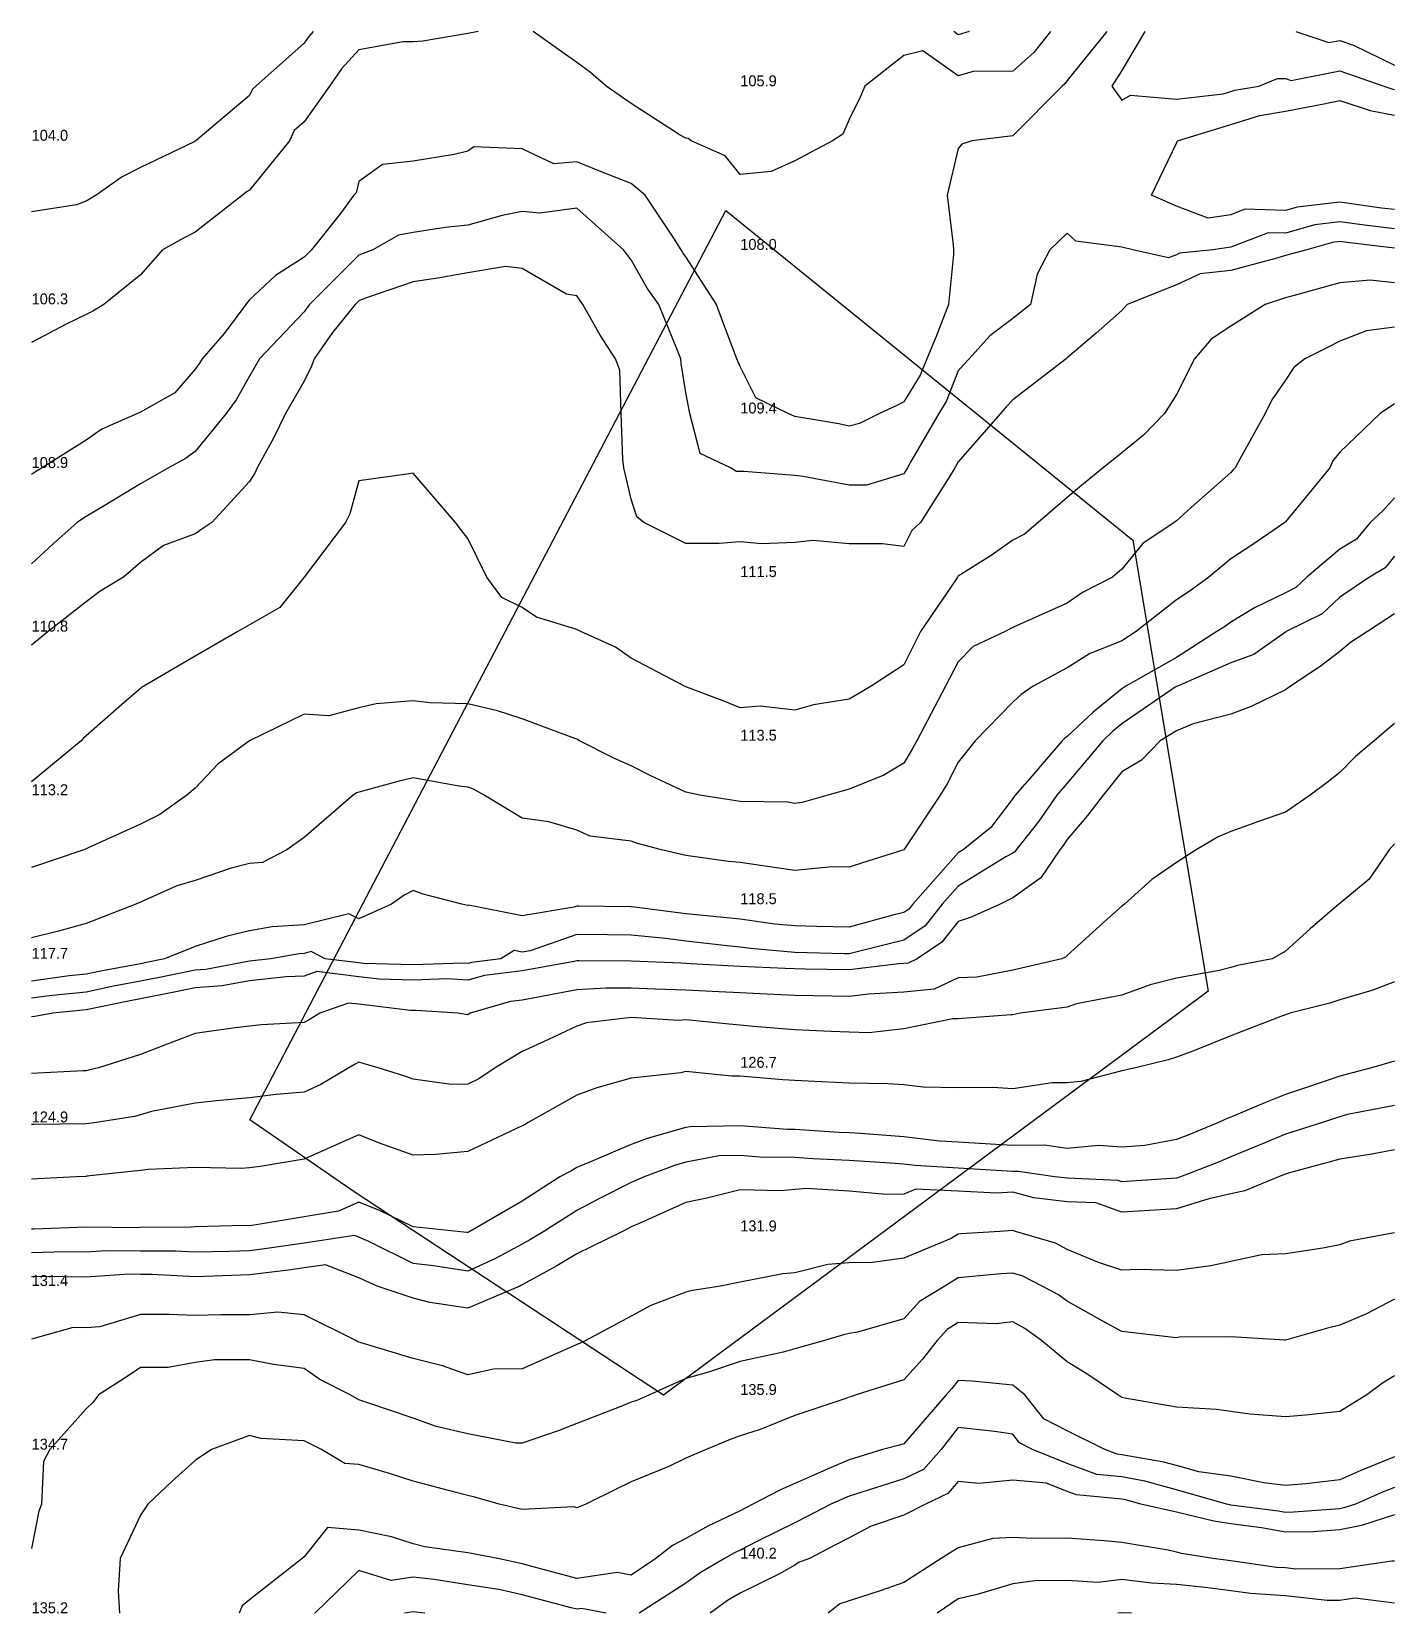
# Model space of a CAD drawing. Extents: x 0 to 125, y 0 to 145.
import ezdxf

# ---------------------------------------------------------------- set-up
doc = ezdxf.new("R2010")
doc.units = 0
for name, color, linetype in [('CONTOURS_MAJEURES', 3, 'CONTINUOUS'), ('CONTOURS_MINEURES', 8, 'CONTINUOUS'), ('PARCELLE', 4, 'CONTINUOUS'), ('POINTS_COTES', 7, 'CONTINUOUS')]:
    doc.layers.add(name, color=color, linetype=linetype)

msp = doc.modelspace()

# ---------------------------------------------------------------- linework, layer by layer
at = {"layer": 'CONTOURS_MAJEURES'}
for points in [[(102.099, 145.003), (100.001, 141.437), (99.078, 139.996), (100.001, 138.713), (100.806, 139.191), (105.001, 138.804), (109.305, 139.3), (110.001, 139.511), (110.37, 139.627), (112.582, 139.996), (114.28, 140.718), (115.001, 140.691), (115.522, 140.517), (120.002, 141.414), (124.049, 139.996), (124.763, 139.757), (125.002, 139.711)], [(125.002, 126.913), (122.248, 127.246), (120.002, 127.562), (117.711, 127.289), (115.001, 126.512), (113.435, 126.564), (110.001, 125.234), (108.334, 124.995), (105.303, 124.694), (105.001, 124.551), (104.267, 124.262), (101.001, 124.995), (100.001, 125.249), (95.787, 125.783), (95.001, 126.519), (93.41, 124.995), (92.239, 122.758), (91.637, 119.999), (90, 118.714), (87.904, 117.098), (86, 115.002), (85.504, 114.498), (85, 113.899), (83.9, 111.097), (83.217, 109.995), (80.741, 105.739), (80.348, 104.999), (80, 104.451), (76.579, 103.421), (75, 103.421), (70.779, 104.22), (70, 104.293), (65.32, 104.678), (65, 104.666), (64.666, 104.666), (64.107, 104.999), (61.321, 106.32), (60.362, 109.995), (59.999, 111.921), (59.569, 114.572), (59.56, 115.002), (59.245, 115.757), (57.527, 119.999), (56.47, 121.468), (54.999, 124.087), (54.305, 124.995), (49.999, 128.828), (46.629, 128.37), (44.999, 128.501), (43.147, 128.148), (39.999, 127.255), (37.942, 127.055), (34.998, 126.586), (33.66, 126.336), (31.303, 124.995), (29.998, 124.496), (25.498, 119.999), (25.276, 119.721), (24.998, 119.325), (20.902, 115.002), (19.998, 113.426), (18.756, 111.238), (17.847, 109.995), (14.998, 106.498), (14.115, 105.88), (12.556, 104.999), (9.997, 103.533), (6.331, 101.335), (4.997, 100.535), (4.652, 100.347), (4.181, 100.002), (1.968, 98.028), (-0.003, 96.2)], [(125.002, 96.916), (124.142, 95.855), (122.71, 94.995), (120.002, 93.156), (118.383, 91.616), (115.075, 89.998), (115.033, 89.967), (115.001, 89.946), (112.118, 87.883), (110.001, 87.125), (105.097, 85.002), (105.001, 84.961), (104.899, 84.9), (100.001, 81.535), (99.15, 80.847), (98.249, 79.994), (95.001, 76.094), (94.046, 74.998), (92.377, 72.623), (90.32, 70.002), (90.192, 69.81), (90, 69.674), (89.355, 69.357), (85, 66.661), (83.533, 65.005), (81.97, 63.033), (80, 61.701), (75.608, 60.607), (75, 60.44), (74.548, 60.451), (70, 60.584), (65.941, 60.941), (65, 61.071), (63.813, 61.186), (59.999, 61.625), (58.142, 61.858), (54.999, 62.151), (52.815, 62.185), (49.999, 62.215), (45.719, 60.719), (44.999, 60.599), (44.249, 60.749), (43.042, 59.998), (40.334, 59.663), (39.999, 59.566), (39.594, 59.593), (34.998, 59.44), (30.429, 59.567), (29.998, 59.618), (26.937, 59.998), (25.653, 60.654), (24.998, 60.496), (24.53, 60.466), (21.933, 59.998), (19.998, 59.781), (15.97, 59.026), (14.998, 58.96), (11.718, 58.279), (9.997, 57.941), (7.518, 57.479), (4.997, 56.951), (1.603, 56.606), (-0.003, 56.384)], [(125.002, 46.545), (120.709, 45.706), (120.002, 45.517), (119.615, 45.385), (118.411, 44.998), (115.001, 43.903), (113.126, 43.124), (110.001, 41.825), (108.712, 41.289), (105.371, 40.001), (105.001, 39.889), (100.422, 39.58), (100.001, 39.557), (99.672, 39.672), (95.001, 39.872), (93.847, 40.001), (90.486, 40.486), (90, 40.482), (89.49, 40.511), (85, 40.81), (81.036, 41.036), (80, 41.162), (78.75, 41.25), (75, 41.497), (71.666, 41.667), (70, 41.769), (66.818, 41.818), (65, 41.956), (63.074, 41.925), (59.999, 41.338), (58.955, 41.045), (56.181, 40.001), (54.999, 39.473), (52.026, 37.976), (49.999, 36.93), (46.986, 35.005), (45.748, 34.255), (44.999, 33.846), (42.499, 32.501), (39.999, 31.347), (36.858, 31.86), (34.998, 32.061), (30.932, 34.07), (29.998, 34.482), (29.624, 34.63), (24.998, 33.935), (21.579, 33.421), (19.998, 33.232), (18.163, 33.167), (14.998, 33.096), (13.189, 33.193), (9.997, 33.18), (6.792, 33.207), (4.997, 33.084), (3.114, 33.118), (-0.003, 33.023)], [(125.002, 11.536), (123.91, 11.091), (121.43, 10.001), (120.358, 9.645), (120.002, 9.575), (115.757, 9.246), (115.001, 9.237), (114.357, 9.357), (110.001, 9.914), (109.927, 9.926), (109.611, 10.001), (105.001, 11.311), (102.119, 12.117), (100.001, 12.489), (97.706, 12.704), (95.001, 13.735), (91.819, 14.997), (90.62, 15.617), (90, 16.399), (88.334, 16.666), (85, 17.021), (83.417, 14.997), (81.814, 13.184), (80, 12.319), (76.058, 11.057), (75, 10.733), (73.308, 10.001), (71.125, 8.876), (70, 8.282), (66.64, 6.644), (65, 5.764), (64.482, 5.521), (63.561, 5.004), (61.313, 3.689), (59.999, 2.74), (55.742, -0.003)], [(52.707, -0.003), (50.427, 0.425), (49.999, 0.364), (49.499, 0.497), (44.999, 1.694), (42.84, 2.158), (39.999, 2.592), (36.919, 3.081), (34.998, 3.314), (32.991, 2.994), (29.998, 3.913), (25.967, -0.003)]]:
    msp.add_lwpolyline(points, dxfattribs=at)
at = {"layer": 'CONTOURS_MINEURES'}
for points in [[(25.822, 145.003), (25.431, 144.57), (24.998, 143.943), (20.572, 139.996), (20.264, 139.73), (19.998, 139.153), (15.069, 134.999), (15.021, 134.976), (14.998, 134.955), (14.896, 134.897), (9.997, 132.554), (8.295, 131.704), (5.93, 130.003), (4.997, 129.457), (4.124, 129.128), (-0.003, 128.467)], [(40.951, 145.003), (39.999, 144.832), (35.874, 144.126), (34.998, 144.079), (34.075, 144.079), (29.998, 143.334), (28.416, 141.58), (27.321, 139.996), (24.998, 136.736), (24.066, 135.93), (23.637, 134.999), (19.998, 130.454), (19.694, 130.306), (19.354, 130.003), (14.998, 126.613), (13.915, 126.079), (11.998, 124.995), (9.997, 122.702), (6.63, 119.999), (5.608, 119.389), (4.997, 119.08), (3.179, 118.182), (-0.003, 116.491)], [(98.621, 145.003), (95.001, 140.512), (94.773, 140.224), (94.513, 139.996), (90, 135.459), (86.25, 134.999), (85.317, 134.683), (85, 134.285), (83.994, 130.003), (84.542, 125.454), (84.565, 124.995), (84.565, 124.561), (84.091, 119.999), (82.958, 117.043), (82.1, 115.002), (81.507, 113.493), (80, 111.059), (79.303, 110.693), (77.763, 109.995), (75.929, 109.066), (75, 108.842), (74.037, 109.032), (70, 109.726), (69.39, 109.995), (66.417, 111.414), (65, 114.287), (64.693, 115.002), (63.407, 118.407), (62.828, 119.999), (59.999, 124.371), (59.738, 124.734), (59.591, 124.995), (58.918, 126.078), (56.271, 130.003), (54.999, 131.076), (52.165, 132.167), (49.999, 133.069), (47.891, 132.893), (44.999, 134.268), (40.568, 134.43), (39.999, 134.042), (38.749, 133.75), (34.998, 133.14), (32.186, 132.813), (29.998, 131.252), (29.777, 130.224), (29.549, 130.003), (28.332, 128.334), (25.684, 124.995), (24.998, 124.31), (22.363, 122.632), (19.998, 120.406), (19.786, 120.211), (19.655, 119.999), (17.666, 117.332), (15.629, 115.002), (15.4, 114.599), (14.998, 114.049), (13.123, 111.873), (9.997, 110.11), (9.703, 109.995), (6.452, 108.542), (4.997, 107.535), (0.973, 104.999), (0.342, 104.654), (-0.003, 104.402)], [(93.444, 145.003), (91.924, 143.077), (90, 141.388), (86.352, 141.349), (85, 140.937), (81.753, 143.247), (80, 142.822), (76.429, 139.996), (76.014, 138.982), (75, 136.954), (74.408, 135.591), (73.448, 134.999), (70, 133.149), (67.82, 132.181), (65, 131.903), (63.616, 133.617), (60.51, 134.999), (60.219, 135.218), (59.999, 135.233), (59.478, 135.52), (54.999, 138.427), (52.712, 139.996), (51.268, 141.266), (49.999, 142.16), (46.011, 145.003)], [(85.988, 145.003), (85, 144.702), (84.577, 145.003)], [(115.974, 145.003), (118.995, 143.995), (120.002, 144.196), (121.241, 143.762), (125.002, 141.928)], [(125.002, 128.689), (123.831, 128.83), (120.002, 129.37), (116.098, 128.904), (115.001, 128.59), (111.289, 128.713), (110.001, 128.214), (107.918, 127.916), (105.001, 129.001), (102.718, 130.003), (105.001, 134.772), (105.083, 134.917), (105.101, 134.999), (110.001, 136.483), (112.674, 137.325), (115.001, 137.712), (118.368, 138.363), (120.002, 138.693), (122.771, 137.766), (125.002, 137.343)], [(125.002, 125.137), (120.666, 125.661), (120.002, 125.755), (119.324, 125.674), (116.958, 124.995), (115.001, 124.47), (114.234, 124.229), (110.001, 123.088), (107.19, 122.808), (105.001, 121.775), (100.494, 119.999), (100.001, 119.444), (97.648, 117.354), (95.001, 115.081), (94.899, 115.002), (90, 111.247), (89.38, 110.616), (88.858, 109.995), (85, 105.572), (84.696, 104.999), (84.167, 104.166), (81.522, 100.002), (80.738, 99.263), (80, 97.811), (78.056, 98.055), (75, 98.055), (71.646, 98.353), (70, 98.175), (66.948, 98.051), (65, 98.214), (63.076, 98.076), (59.999, 98.076), (56.153, 100.002), (55.522, 100.525), (54.999, 102.144), (54.317, 104.999), (54.22, 105.777), (54.062, 109.995), (53.963, 113.964), (53.558, 115.002), (52.164, 117.166), (50.564, 119.999), (49.999, 120.776), (49.053, 120.944), (44.999, 123.292), (43.468, 123.466), (39.999, 122.903), (37.446, 122.445), (34.998, 122.077), (30.539, 120.539), (29.998, 120.332), (29.665, 119.999), (27.591, 117.408), (25.904, 115.002), (25.675, 114.325), (24.998, 112.946), (23.279, 109.995), (22.201, 107.794), (20.697, 104.999), (20.462, 104.535), (19.998, 103.75), (16.516, 100.002), (15.614, 99.385), (14.998, 98.964), (12.096, 97.901), (9.997, 96.325), (8.423, 94.995), (6.282, 93.711), (4.997, 92.712), (1.505, 89.998), (-0.003, 88.765)], [(125.002, 121.969), (122.793, 122.206), (120.002, 121.959), (115.799, 120.796), (115.001, 120.582), (113.149, 119.999), (110.001, 117.992), (108.209, 116.794), (106.668, 115.002), (105.001, 111.722), (103.902, 109.995), (101.995, 108.002), (100.001, 106.375), (98.292, 104.999), (96.47, 103.531), (95.001, 102.292), (92.318, 100.002), (91.086, 98.915), (90, 98.376), (88.015, 96.983), (85, 95.077), (84.958, 95.037), (84.937, 94.995), (84.842, 94.836), (81.525, 89.998), (80, 86.951), (77, 85.002), (75, 83.796), (71.72, 83.279), (70, 82.805), (66.839, 83.16), (65, 82.999), (63.584, 83.584), (59.999, 84.941), (59.877, 85.002), (54.999, 87.564), (53.56, 88.56), (50.365, 89.998), (49.999, 90.181), (46.307, 91.306), (44.999, 92.219), (43.137, 93.134), (41.758, 94.995), (39.999, 98.519), (39.364, 99.366), (38.887, 100.002), (34.998, 104.515), (34.421, 104.422), (29.998, 103.833), (29.194, 100.806), (28.8, 100.002), (24.998, 94.995), (22.78, 92.215), (19.998, 90.609), (18.919, 89.998), (14.998, 87.753), (10.286, 85.002), (10.108, 84.891), (9.997, 84.79), (8.497, 83.5), (4.997, 80.438), (4.762, 80.23), (4.543, 79.994), (-0.003, 76.234)], [(125.002, 117.894), (122.439, 117.563), (120.002, 116.622), (118.919, 116.085), (116.782, 115.002), (115.78, 114.223), (115.001, 113.059), (113.759, 111.239), (113.154, 109.995), (110.818, 105.814), (110.39, 104.999), (110.193, 104.807), (110.001, 104.595), (106.365, 101.365), (105.001, 100.158), (104.916, 100.087), (104.809, 100.002), (101.914, 98.086), (100.001, 95.734), (99.146, 94.995), (96.407, 93.59), (95.001, 92.592), (90.685, 90.683), (90, 90.38), (89.76, 90.239), (89.296, 89.998), (86.374, 88.625), (85, 87.228), (83.834, 85.002), (82.524, 82.475), (81.184, 79.994), (80.78, 79.215), (80, 77.92), (78.155, 76.842), (75, 75.562), (73.026, 74.998), (70.68, 74.318), (70, 74.232), (69.354, 74.352), (65, 74.427), (61.296, 74.998), (59.999, 75.276), (56.783, 76.781), (54.999, 77.679), (53.389, 78.385), (50.249, 79.994), (49.999, 80.132), (49.811, 80.182), (44.999, 81.99), (42.734, 82.734), (39.999, 83.369), (36.528, 83.47), (34.998, 83.633), (31.613, 83.385), (29.998, 83.014), (27.261, 82.261), (24.998, 82.414), (19.998, 79.994), (17.118, 77.876), (14.998, 75.647), (14.24, 74.998), (11.77, 73.227), (9.997, 72.333), (5.17, 70.174), (4.997, 70.086), (4.941, 70.057), (4.775, 70.002), (-0.003, 68.362)], [(125.002, 110.886), (123.689, 109.995), (120.002, 106.443), (119.346, 105.654), (119.071, 104.999), (115.001, 100.049), (114.977, 100.026), (114.956, 100.002), (112.027, 97.973), (110.001, 96.654), (107.971, 94.995), (106.275, 93.721), (105.001, 92.917), (101.301, 89.998), (100.001, 89.155), (97.038, 87.963), (95.001, 86.667), (91.858, 85.002), (90.78, 84.221), (90, 83.522), (86.556, 79.994), (85, 78.033), (83.965, 76.032), (83.342, 74.998), (80, 70.002), (76.205, 68.797), (75, 68.396), (73.439, 68.442), (70, 68.102), (68.333, 68.336), (65, 68.824), (63.928, 68.931), (59.999, 69.462), (57.777, 70.002), (55.573, 70.575), (54.999, 70.787), (51.235, 71.237), (49.999, 71.775), (47.441, 72.558), (44.999, 72.878), (41.499, 74.998), (40.538, 75.537), (39.999, 75.718), (39.173, 75.823), (34.998, 76.576), (33.71, 76.285), (29.998, 75.271), (29.785, 75.211), (29.498, 74.998), (24.998, 71.112), (23.419, 70.002), (21.166, 68.835), (19.998, 68.745), (18.302, 68.307), (14.998, 67.188), (13.324, 66.678), (9.997, 65.196), (9.556, 65.005), (4.997, 63.241), (2.475, 62.524), (-0.003, 61.924)], [(125.002, 102.26), (123.948, 101.055), (122.785, 100.002), (121.538, 98.463), (120.002, 97.54), (116.982, 94.995), (115.968, 94.029), (115.001, 93.557), (112.184, 92.18), (110.001, 90.873), (109.501, 90.498), (108.709, 89.998), (105.001, 87.633), (100.375, 85.002), (100.001, 84.745), (97.377, 82.623), (95.001, 80.374), (94.781, 80.215), (94.535, 79.994), (91.765, 76.762), (90.229, 74.998), (90.135, 74.864), (90, 74.692), (87.974, 72.027), (85.446, 70.002), (85, 69.726), (80.815, 65.005), (80.455, 64.55), (80, 64.243), (78.987, 63.99), (75, 62.894), (72.035, 62.967), (70, 63.027), (68.183, 63.186), (65, 63.626), (60.988, 64.015), (59.999, 64.129), (55.285, 64.719), (54.999, 64.746), (50.183, 64.821), (49.999, 64.823), (49.719, 64.725), (44.999, 63.937), (40.082, 64.922), (39.999, 64.87), (39.472, 65.005), (35.922, 65.929), (34.998, 66.273), (34.173, 65.83), (33.022, 65.005), (29.998, 63.649), (29.102, 64.107), (24.998, 63.118), (22.067, 62.933), (19.998, 62.56), (17.922, 62.076), (14.998, 61.124), (12.185, 59.998), (10.374, 59.622), (9.997, 59.548), (6.163, 58.833), (4.997, 58.589), (3.428, 58.43), (-0.003, 57.955)], [(125.002, 91.613), (122.54, 89.998), (120.99, 89.011), (120.002, 88.166), (118.198, 86.804), (115.478, 85.002), (115.001, 84.661), (111.871, 83.129), (110.001, 82.419), (106.55, 81.546), (105.001, 80.89), (103.514, 79.994), (101.794, 78.203), (100.001, 77.139), (98.29, 74.998), (96.866, 73.134), (95.001, 70.925), (94.619, 70.383), (94.321, 70.002), (92.584, 67.42), (90, 65.579), (88.834, 65.005), (86.186, 63.818), (85, 63.428), (83.485, 61.515), (81.241, 59.998), (80.395, 59.603), (80, 59.565), (79.542, 59.54), (75, 58.996), (70.943, 59.056), (70, 59.074), (69.114, 59.113), (65, 59.293), (60.45, 59.547), (59.999, 59.571), (59.584, 59.582), (54.999, 59.787), (50.186, 59.811), (49.999, 59.8), (49.753, 59.752), (44.999, 58.896), (41.53, 58.468), (39.999, 58.024), (38.149, 58.149), (34.998, 58.044), (31.866, 58.131), (29.998, 58.353), (26.169, 58.828), (24.998, 58.411), (23.352, 58.353), (19.998, 57.978), (17.49, 57.507), (14.998, 57.337), (13.062, 56.935), (9.997, 56.335), (8.873, 56.125), (4.997, 55.313), (1.933, 55.001), (0.296, 54.703), (-0.003, 54.686)], [(125.002, 81.559), (123.15, 79.994), (121.442, 78.555), (120.002, 77.066), (118.833, 76.166), (117.274, 74.998), (115.001, 73.437), (112.62, 72.619), (110.001, 71.667), (108.823, 71.179), (106.828, 70.002), (105.001, 68.815), (102.742, 67.263), (100.235, 65.005), (100.001, 64.822), (98.334, 63.336), (95.001, 60.284), (94.844, 60.154), (94.483, 59.998), (90, 58.95), (86.69, 58.31), (85, 58.245), (82.787, 57.213), (80, 56.942), (76.764, 56.764), (75, 56.553), (73.424, 56.576), (70, 56.643), (66.783, 56.783), (65, 56.861), (63.028, 56.972), (59.999, 57.134), (57.208, 57.209), (54.999, 57.307), (52.68, 57.319), (49.999, 57.163), (46.474, 56.476), (44.999, 56.21), (43.922, 56.077), (40.211, 55.001), (39.999, 54.873), (39.089, 55.001), (35.259, 55.261), (34.998, 55.253), (34.74, 55.26), (29.998, 55.824), (29.059, 55.94), (26.427, 55.001), (25.535, 54.465), (24.998, 54.158), (21.072, 53.929), (19.998, 53.828), (18.662, 53.666), (14.998, 53.161), (12.019, 52.025), (9.997, 51.23), (6.12, 50.005), (5.229, 49.773), (4.997, 49.736), (4.726, 49.734), (-0.003, 49.49)], [(125.002, 70.543), (124.518, 70.002), (122.694, 67.311), (120.002, 65.064), (119.915, 65.005), (117.263, 62.74), (115.001, 60.681), (113.785, 59.998), (110.626, 59.373), (110.001, 59.189), (108.916, 58.913), (105.001, 58.216), (102.608, 57.606), (100.001, 56.676), (95.857, 55.857), (95.001, 55.572), (90.69, 55.001), (90.125, 54.877), (90, 54.851), (89.849, 54.85), (85, 54.477), (84.49, 54.492), (80, 53.589), (76.78, 53.222), (75, 53.265), (73.341, 53.343), (70, 53.469), (66.211, 53.791), (65, 53.899), (63.991, 53.994), (59.999, 54.409), (59.348, 54.351), (54.999, 54.615), (50.886, 54.115), (49.999, 53.833), (47.411, 52.591), (44.999, 51.501), (42.525, 50.005), (41.007, 48.995), (39.999, 48.512), (38.48, 48.484), (34.998, 48.96), (34.243, 49.249), (31.776, 50.005), (30.402, 50.409), (29.998, 50.534), (29.668, 50.335), (29.089, 50.005), (26.53, 48.471), (24.998, 47.779), (22.441, 47.558), (19.998, 47.262), (16.97, 46.972), (14.998, 46.75), (10.998, 45.999), (9.997, 45.69), (9.449, 45.547), (5.935, 44.998), (4.997, 44.853), (0.188, 44.807), (-0.003, 44.797)], [(125.002, 57.888), (122.926, 57.076), (120.002, 56.236), (119.083, 55.92), (115.427, 55.001), (115.111, 54.892), (115.001, 54.856), (114.754, 54.755), (110.001, 52.92), (106.52, 51.523), (105.001, 50.98), (104.265, 50.741), (101.251, 50.005), (100.001, 49.715), (96.243, 48.76), (95.001, 48.634), (93.613, 48.616), (90, 48.062), (88.18, 48.182), (85, 48.166), (81.771, 48.232), (80, 48.429), (78.522, 48.525), (75, 48.603), (71.232, 48.771), (70, 48.836), (68.9, 48.904), (65, 49.238), (64.223, 49.228), (59.999, 49.653), (59.548, 49.553), (54.999, 49.055), (51.838, 48.164), (49.999, 47.486), (45.548, 44.998), (45.212, 44.785), (44.999, 44.675), (44.411, 44.41), (39.999, 42.314), (37.039, 42.04), (34.998, 42), (31.906, 43.092), (29.998, 43.863), (27.943, 42.943), (24.998, 41.626), (20.954, 40.956), (19.998, 40.839), (19.233, 40.765), (14.998, 40.863), (10.686, 40.689), (9.997, 40.584), (5.054, 40.058), (4.997, 40.049), (4.95, 40.049), (4.088, 40.001), (-0.003, 39.795)], [(125.002, 50.619), (122.918, 50.005), (120.002, 49.226), (116.852, 48.151), (115.001, 47.556), (113.188, 46.814), (110.001, 45.476), (109.657, 45.342), (108.861, 44.998), (106.135, 43.864), (105.001, 43.427), (102.109, 42.891), (100.001, 42.726), (97.867, 42.865), (95.001, 42.61), (92.913, 42.912), (90, 42.884), (86.939, 43.06), (85, 43.189), (83.288, 43.287), (80, 43.685), (76.033, 43.966), (75, 44.034), (74.082, 44.08), (70, 44.331), (69.343, 44.341), (65, 44.672), (60.4, 44.597), (59.999, 44.52), (56.467, 43.531), (54.999, 42.978), (51.487, 41.488), (49.999, 40.869), (49.467, 40.533), (48.436, 40.001), (44.999, 37.785), (40.207, 35.005), (40.071, 34.932), (39.999, 34.898), (39.907, 34.913), (39.061, 35.005), (34.998, 35.429), (31.901, 36.906), (29.998, 37.69), (28.153, 36.849), (24.998, 36.329), (20.597, 35.603), (19.998, 35.52), (19.472, 35.531), (14.998, 35.41), (14.607, 35.395), (9.997, 35.371), (9.667, 35.335), (4.997, 35.378), (0.215, 35.222), (-0.003, 35.211)], [(125.002, 42.479), (122.927, 42.074), (120.002, 41.641), (115.378, 40.377), (115.001, 40.256), (114.387, 40.001), (111.283, 38.72), (110.001, 38.44), (107.985, 37.986), (105.001, 37.082), (103.054, 36.951), (100.001, 36.781), (97.614, 37.616), (95.001, 37.728), (91.933, 38.07), (90, 38.594), (88.502, 38.504), (85, 38.698), (81.12, 38.882), (80, 38.414), (78.393, 38.395), (75, 38.679), (71.069, 38.933), (70, 38.845), (68.729, 38.732), (65, 38.825), (61.946, 38.056), (59.999, 37.664), (55.734, 35.739), (54.999, 35.411), (54.729, 35.275), (54.205, 35.005), (51.379, 33.622), (49.999, 32.947), (48.163, 31.836), (44.999, 30.109), (44.926, 30.07), (44.768, 29.997), (39.999, 27.959), (36.51, 28.487), (34.998, 28.89), (34.161, 29.161), (31.693, 29.997), (29.998, 30.745), (26.95, 31.952), (24.998, 31.659), (23.555, 31.442), (19.998, 31.016), (15.869, 30.87), (14.998, 30.851), (11.061, 31.063), (9.997, 31.058), (8.929, 31.067), (4.997, 30.798), (0.872, 30.873), (-0.003, 30.846)], [(125.002, 34.884), (120.89, 34.115), (120.002, 33.77), (118.453, 33.454), (115.001, 32.934), (112.853, 32.853), (110.001, 32.24), (108.167, 31.834), (105.001, 31.42), (101.52, 31.519), (100.001, 31.439), (97.852, 32.149), (95.001, 33.351), (93.908, 33.91), (90.26, 35.005), (90, 35.075), (88.824, 35.005), (85.237, 34.767), (85, 34.744), (84.357, 34.36), (80, 32.559), (77.143, 32.143), (75, 32.114), (73.031, 31.969), (70, 31.21), (68.893, 31.106), (65, 30.34), (63.181, 29.997), (60.442, 29.555), (59.999, 29.429), (56.793, 28.204), (54.999, 27.227), (50.846, 25.001), (50.262, 24.738), (49.999, 24.625), (49.332, 24.335), (44.999, 22.392), (42.369, 22.373), (39.999, 21.842), (37.678, 22.682), (34.998, 23.344), (30.224, 24.775), (29.998, 24.844), (29.894, 24.897), (29.748, 25.001), (24.998, 27.364), (22.584, 27.585), (19.998, 27.344), (17.343, 27.344), (14.998, 27.281), (12.62, 27.377), (9.997, 27.377), (6.247, 26.25), (4.997, 26.163), (3.812, 26.185), (-0.003, 25.122)], [(125.002, 28.78), (122.434, 27.432), (120.002, 26.395), (118.862, 26.139), (115.001, 25.041), (114.962, 25.04), (110.001, 25.331), (105.297, 25.297), (105.001, 25.254), (104.74, 25.262), (100.001, 25.834), (98.211, 26.79), (95.001, 28.608), (94.198, 29.195), (92.7, 29.997), (90.914, 30.912), (90, 31.186), (88.887, 31.112), (85, 30.738), (83.759, 29.997), (81.429, 28.57), (80, 26.989), (75.757, 25.758), (75, 25.637), (74.471, 25.53), (72.727, 25.001), (70, 24.251), (68.938, 23.94), (65, 23.071), (62.083, 22.086), (59.999, 21.53), (56.666, 20.004), (55.504, 19.499), (54.999, 19.332), (53.888, 18.892), (49.999, 17.381), (48.292, 16.707), (44.999, 15.586), (44.414, 15.582), (39.999, 16.439), (37.117, 17.119), (34.998, 17.891), (30.65, 19.351), (29.998, 19.552), (29.225, 20.004), (26.422, 21.427), (24.998, 22.443), (22.19, 22.811), (19.998, 23.214), (16.785, 23.214), (14.998, 22.99), (12.517, 22.522), (9.997, 22.522), (8.486, 21.515), (6.128, 20.004), (5.644, 19.357), (4.997, 18.736), (1.664, 14.997), (1.1, 13.895), (0.906, 10.001), (0.648, 9.35), (-0.003, 5.929)], [(125.002, 21.775), (123.925, 21.08), (122.474, 20.004), (120.002, 18.506), (116.842, 18.161), (115.001, 17.988), (111.753, 18.25), (110.001, 18.483), (108.682, 18.684), (105.001, 18.876), (100.283, 19.722), (100.001, 19.788), (99.637, 20.004), (96.869, 21.871), (95.001, 23.056), (92.628, 25.001), (91.112, 26.111), (90, 26.706), (88.468, 26.532), (85, 26.646), (83.98, 26.021), (83.058, 25.001), (81.703, 23.299), (80, 21.383), (78.947, 21.056), (75.636, 20.004), (75.155, 19.849), (75, 19.809), (74.69, 19.694), (70, 18.119), (66.831, 16.831), (65, 16.249), (64.06, 15.937), (61.864, 14.997), (59.999, 14.212), (58.45, 13.449), (54.999, 12.041), (53.63, 11.368), (50.846, 10.001), (49.999, 9.658), (49.74, 9.742), (44.999, 9.508), (42.871, 10.001), (40.645, 10.646), (39.999, 10.785), (38.936, 11.063), (34.998, 12.109), (32.815, 12.815), (29.998, 13.622), (28.715, 13.715), (26.595, 14.997), (24.998, 15.814), (21.011, 16.012), (19.998, 16.303), (16.509, 14.997), (14.998, 13.998), (12.901, 12.096), (10.664, 10.001), (9.997, 9.001), (8.115, 5.004), (7.942, 2.055), (8.07, -0.003)], [(125.002, 14.327), (121.926, 13.074), (120.002, 12.228), (116.872, 11.87), (115.001, 11.715), (113.042, 11.959), (110.001, 12.566), (107.051, 12.949), (105.001, 13.531), (103.855, 13.852), (100.001, 14.528), (99.572, 14.568), (98.447, 14.997), (95.001, 16.711), (92.832, 17.833), (91.112, 20.004), (90, 20.901), (86.279, 21.283), (85, 21.345), (84.406, 20.599), (83.878, 20.004), (80, 15.527), (79.6, 15.398), (78.043, 14.997), (75, 14.064), (73.353, 13.351), (70, 11.887), (68.704, 11.295), (66.148, 10.001), (65, 9.385), (62.019, 7.982), (59.999, 6.849), (58.793, 6.209), (57.241, 5.004), (54.999, 3.478), (53.716, 3.719), (49.999, 3.194), (45.653, 4.349), (44.999, 4.523), (42.762, 5.004), (39.999, 5.545), (36.067, 6.072), (34.998, 6.354), (33.007, 6.994), (29.998, 7.62), (27.13, 7.87), (24.998, 5.171), (24.813, 5.004), (19.998, 1.23), (19.318, 0.678), (19.032, -0.003)], [(125.002, 9.031), (121.976, 8.028), (120.002, 7.638), (117.555, 7.448), (115.001, 7.421), (112.823, 7.824), (110.001, 8.185), (108.443, 8.444), (105.001, 9.25), (101.747, 10.001), (100.383, 10.382), (100.001, 10.449), (95.84, 10.84), (95.001, 11.16), (93.077, 11.922), (90, 12.186), (86.897, 11.896), (85, 12.075), (84.027, 10.973), (81.986, 10.001), (80, 8.994), (77.021, 7.981), (75, 6.908), (73.743, 6.26), (71.363, 5.004), (70.342, 4.661), (70, 4.391), (68.593, 3.596), (65, 1.839), (63.838, 1.16), (62.228, -0.003)], [(125.002, 4.755), (124.78, 4.782), (120.002, 4.073), (115.967, 4.037), (115.001, 4.148), (114.196, 4.198), (110.001, 4.785), (108.334, 5.004), (105.476, 5.479), (105.001, 5.59), (104.239, 5.766), (100.001, 6.471), (98.385, 6.619), (95.001, 6.865), (91.837, 6.84), (90, 6.926), (88.171, 6.832), (85, 6.003), (83.428, 5.004), (80, 2.799), (77.923, 2.077), (75, 1.141), (74.144, 0.853), (73.06, -0.003)], [(125.002, 0.918), (121.367, 1.364), (120.002, 1.161), (118.849, 1.151), (115.001, 1.593), (111.792, 1.79), (110.001, 2.041), (107.651, 2.35), (105.001, 2.628), (102.737, 2.737), (100.001, 3.086), (97.806, 2.806), (95.001, 2.994), (92.03, 2.972), (90, 2.68), (86.727, 1.725), (85, 1.323), (83.067, -0.003)], [(36.051, -0.003), (34.998, 0.124), (34.198, -0.003)], [(100.883, -0.003), (100.041, 0.037), (100.001, 0.042), (99.644, -0.003)]]:
    msp.add_lwpolyline(points, dxfattribs=at)
at = {"layer": 'PARCELLE'}
msp.add_lwpolyline([(63.684, 128.599), (101.022, 98.384), (107.916, 57.02), (105.254, 55.038), (57.958, 20), (29.59, 38.632), (20, 45.233), (42.465, 88.111), (63.684, 128.599)], close=True, dxfattribs=at)

# ---------------------------------------------------------------- texts
at = {"layer": 'POINTS_COTES'}
for s, p in [('105.9', (65, 139.996)), ('104.0', (-0.003, 134.999)), ('108.0', (65, 124.995)), ('106.3', (-0.003, 119.999)), ('109.4', (65, 109.995)), ('108.9', (-0.003, 104.999)), ('111.5', (65, 94.995)), ('110.8', (-0.003, 89.998)), ('113.5', (65, 79.994)), ('113.2', (-0.003, 74.998)), ('118.5', (65, 65.005)), ('117.7', (-0.003, 59.998)), ('126.7', (65, 50.005)), ('124.9', (-0.003, 44.998)), ('131.9', (65, 35.005)), ('131.4', (-0.003, 29.997)), ('135.9', (65, 20.004)), ('134.7', (-0.003, 14.997)), ('140.2', (65, 5.004)), ('135.2', (-0.003, -0.003))]:
    msp.add_text(s, height=1, dxfattribs=at).set_placement(p)

doc.saveas('drawing.dxf')
